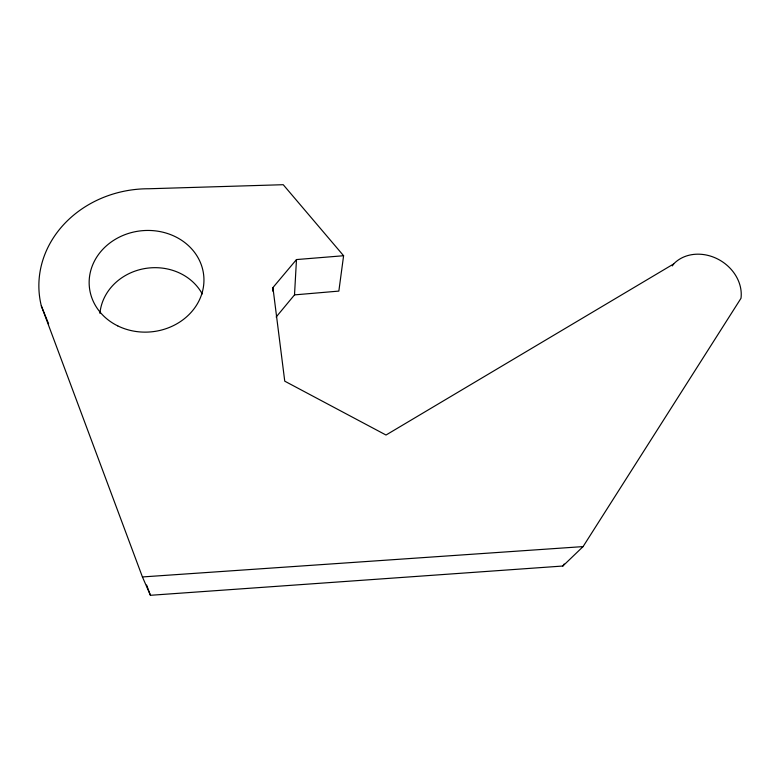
<?xml version="1.0" encoding="UTF-8"?>
<svg xmlns="http://www.w3.org/2000/svg" width="780" height="780" viewBox="0 0 780 780"><rect width="100%" height="100%" fill="white"/><g stroke="black" fill="none" stroke-linecap="round" stroke-linejoin="round"><path stroke-width="1.17" d="M272.854 291.232L272.922 287.586L296.478 259.565L343.6 255.733L338.851 291.096L294.508 294.889L276.159 317.011M294.508 294.889L296.478 259.565M343.6 255.733L283.228 184.704L148.873 188.76A106.948 94.516 -5.8 0 0 41.311 305.848L142.428 576.947L150.433 595.296L562.848 566.026L583.079 546.595L741 298.282A39.292 33.355 31.6 0 0 717.756 259.048A39.292 33.355 31.6 0 0 673.686 263.923L386.012 435.026L284.749 381.176L272.922 287.586M562.848 566.026L564.164 563.979M672.301 265.921L673.686 263.923M142.428 576.947L583.079 546.595M41.311 305.848L48.623 323.895M146.601 585.019L150.433 595.296M99.938 313.365A53.957 48.224 -6.8 0 1 143.832 268.729A53.957 48.224 -6.8 0 1 202.234 293.953M117.721 325.874A57.466 50.778 -5.7 0 0 203.951 280.147A57.466 50.778 -5.7 0 0 117.956 237.832A57.466 50.778 -5.7 0 0 117.721 325.874"/></g></svg>
